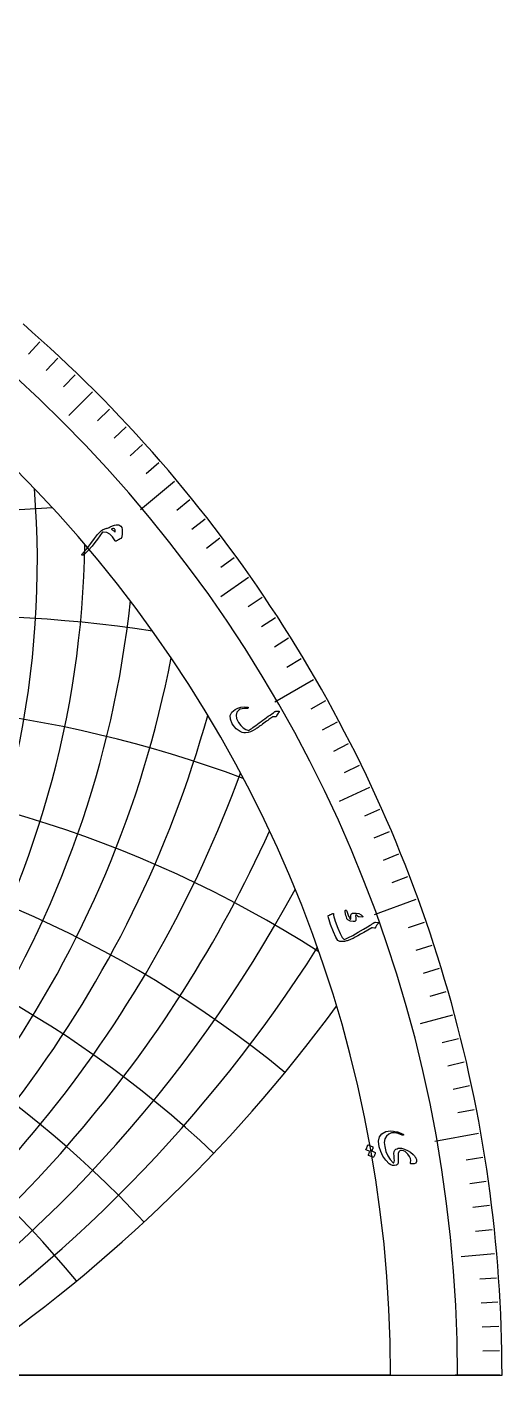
# Model space of a CAD drawing. Header units: millimetres. Extents: x -1 to 150, y -1 to 150.
# Drawn here: x 98.8 to 150, y 0 to 145.2 of the extents above; entities that cross this region are included whole.
import ezdxf

# ---------------------------------------------------------------- set-up
doc = ezdxf.new("R2010")
doc.units = ezdxf.units.MM
for name, color, linetype in [('CUT_OUTER', 1, 'Continuous'), ('ENGRAVE', 7, 'Continuous'), ('ENGRAVE_FINE', 8, 'Continuous'), ('TEXT', 5, 'Continuous')]:
    doc.layers.add(name, color=color, linetype=linetype)

msp = doc.modelspace()

# ---------------------------------------------------------------- linework, layer by layer
at = {"layer": 'CUT_OUTER'}
msp.add_lwpolyline([(0, 0), (150, 0), (150, 0), (149.99, 1.31), (149.98, 2.62), (149.95, 3.93), (149.91, 5.23), (149.86, 6.54), (149.79, 7.85), (149.72, 9.16), (149.63, 10.46), (149.54, 11.77), (149.43, 13.07), (149.31, 14.38), (149.18, 15.68), (149.04, 16.98), (148.88, 18.28), (148.72, 19.58), (148.54, 20.88), (148.35, 22.17), (148.15, 23.47), (147.94, 24.76), (147.72, 26.05), (147.49, 27.34), (147.24, 28.62), (146.99, 29.91), (146.72, 31.19), (146.44, 32.47), (146.16, 33.74), (145.86, 35.02), (145.54, 36.29), (145.22, 37.56), (144.89, 38.82), (144.54, 40.09), (144.19, 41.35), (143.82, 42.6), (143.45, 43.86), (143.06, 45.11), (142.66, 46.35), (142.25, 47.6), (141.83, 48.84), (141.4, 50.07), (140.95, 51.3), (140.5, 52.53), (140.04, 53.76), (139.56, 54.98), (139.08, 56.19), (138.58, 57.4), (138.08, 58.61), (137.56, 59.81), (137.03, 61.01), (136.49, 62.2), (135.95, 63.39), (135.39, 64.58), (134.82, 65.76), (134.24, 66.93), (133.65, 68.1), (133.05, 69.26), (132.44, 70.42), (131.82, 71.57), (131.19, 72.72), (130.55, 73.86), (129.9, 75), (129.24, 76.13), (128.58, 77.26), (127.9, 78.37), (127.21, 79.49), (126.51, 80.59), (125.8, 81.7), (125.08, 82.79), (124.36, 83.88), (123.62, 84.96), (122.87, 86.04), (122.12, 87.11), (121.35, 88.17), (120.58, 89.22), (119.8, 90.27), (119, 91.31), (118.2, 92.35), (117.39, 93.38), (116.57, 94.4), (115.74, 95.41), (114.91, 96.42), (114.06, 97.42), (113.21, 98.41), (112.34, 99.39), (111.47, 100.37), (110.59, 101.34), (109.7, 102.3), (108.81, 103.25), (107.9, 104.2), (106.99, 105.14), (106.07, 106.07), (105.14, 106.99), (104.2, 107.9), (103.25, 108.81), (102.3, 109.7), (101.34, 110.59), (100.37, 111.47), (99.39, 112.34), (98.41, 113.21)], dxfattribs=at)
at = {"layer": 'ENGRAVE'}
for points in [[(105.9, 105.9), (103.35, 103.35)], [(114.72, 96.26), (111.05, 93.18)], [(122.68, 85.9), (119.73, 83.83)], [(129.7, 74.88), (125.54, 72.48)], [(135.73, 63.29), (132.47, 61.77)], [(140.73, 51.22), (136.22, 49.58)], [(144.66, 38.76), (141.18, 37.83)], [(147.48, 26.01), (142.76, 25.17)], [(149.19, 13.05), (145.6, 12.74)], [(0, 0), (150, 0)], [(0, 0), (138, 0)], [(0, 0), (138, 0)], [(138, 0), (0, 0)], [(138, 0), (0, 0)], [(149.76, 0), (144.96, 0)]]:
    msp.add_lwpolyline(points, dxfattribs=at)
for centre, radius, start, end in [((0, 0), 145.2, 0, 90), ((0, 0), 138, 0, 90), ((0, 0), 138, 360, 90), ((0, 0), 138, 360, 90), ((0, 0), 138, 360, 90), ((0, 0), 138, 360, 90), ((0, 103.98), 122.8, 302.1401, 344.4456), ((0, 103.98), 122.8, 302.1401, 344.4456), ((0, 136.7), 163.93, 303.5, 323.7289), ((0, 136.7), 163.93, 303.5, 323.7289)]:
    msp.add_arc(centre, radius, start, end, dxfattribs=at)
at = {"layer": 'ENGRAVE_FINE'}
for points in [[(100.21, 111.29), (99, 109.96)], [(102.14, 109.53), (100.91, 108.21)], [(104.03, 107.73), (102.78, 106.43)], [(107.73, 104.03), (106.43, 102.78)], [(109.53, 102.14), (108.21, 100.91)], [(111.29, 100.21), (109.96, 99)], [(113.03, 98.25), (111.67, 97.07)], [(116.39, 94.25), (114.99, 93.11)], [(118.01, 92.2), (116.59, 91.09)], [(119.6, 90.13), (118.17, 89.04)], [(121.16, 88.03), (119.7, 86.97)], [(124.16, 83.74), (122.66, 82.74)], [(125.6, 81.57), (124.09, 80.58)], [(127, 79.36), (125.48, 78.41)], [(128.37, 77.13), (126.83, 76.2)], [(130.98, 72.61), (129.41, 71.73)], [(132.23, 70.31), (130.64, 69.46)], [(133.44, 67.99), (131.83, 67.17)], [(134.6, 65.65), (132.99, 64.86)], [(136.81, 60.91), (135.17, 60.18)], [(137.85, 58.52), (136.2, 57.81)], [(138.86, 56.1), (137.19, 55.43)], [(139.81, 53.67), (138.13, 53.02)], [(141.6, 48.76), (139.9, 48.17)], [(142.43, 46.28), (140.72, 45.72)], [(143.22, 43.79), (141.49, 43.26)], [(143.96, 41.28), (142.23, 40.78)], [(145.31, 36.23), (143.56, 35.79)], [(145.92, 33.69), (144.17, 33.28)], [(146.49, 31.14), (144.73, 30.76)], [(147.01, 28.58), (145.24, 28.23)], [(147.92, 23.43), (146.14, 23.15)], [(148.3, 20.84), (146.52, 20.59)], [(148.64, 18.25), (146.86, 18.03)], [(148.94, 15.65), (147.15, 15.47)], [(149.4, 10.45), (147.6, 10.32)], [(149.55, 7.84), (147.76, 7.74)], [(149.67, 5.23), (147.87, 5.16)], [(149.74, 2.61), (147.94, 2.58)]]:
    msp.add_lwpolyline(points, dxfattribs=at)
for centre, radius, start, end in [((0, 87.63), 99.95, 298.7413, 4.5037), ((0, 87.63), 99.95, 298.7413, 4.5037), ((108.5, -59.89), 153.44, 92.5818, 135), ((108.5, -59.89), 153.44, 92.5818, 135), ((108.5, -59.89), 153.44, 92.5818, 135), ((108.5, -59.89), 153.44, 92.5818, 135), ((0, 91.17), 105.09, 299.8316, 359.0676), ((0, 91.17), 105.09, 299.8316, 359.0676), ((0, 95.04), 110.59, 300.7491, 353.9443), ((0, 95.04), 110.59, 300.7491, 353.9443), ((91.04, -59.89), 141.64, 81.3496, 130), ((91.04, -59.89), 141.64, 81.3496, 130), ((91.04, -59.89), 141.64, 81.3496, 130), ((91.04, -59.89), 141.64, 81.3496, 130), ((0, 99.29), 116.47, 301.5137, 349.0832), ((0, 99.29), 116.47, 301.5137, 349.0832), ((75.97, -59.89), 132.45, 69.6102, 125), ((75.97, -59.89), 132.45, 69.6102, 125), ((75.97, -59.89), 132.45, 69.6102, 125), ((75.97, -59.89), 132.45, 69.6102, 125), ((62.64, -59.89), 125.29, 57.3411, 120), ((62.64, -59.89), 125.29, 57.3411, 120), ((62.64, -59.89), 125.29, 57.3411, 120), ((62.64, -59.89), 125.29, 57.3411, 120), ((0, 109.17), 129.64, 302.6395, 340.0011), ((0, 109.17), 129.64, 302.6395, 340.0011), ((50.59, -59.89), 119.72, 50.5741, 115), ((50.59, -59.89), 119.72, 50.5741, 115), ((50.59, -59.89), 119.72, 50.5741, 115), ((50.59, -59.89), 119.72, 50.5741, 115), ((0, 114.93), 137.07, 303.0201, 335.7253), ((0, 114.93), 137.07, 303.0201, 335.7253), ((39.49, -59.89), 115.46, 46.5184, 110), ((39.49, -59.89), 115.46, 46.5184, 110), ((39.49, -59.89), 115.46, 46.5184, 110), ((39.49, -59.89), 115.46, 46.5184, 110), ((29.07, -59.89), 112.33, 42.8328, 105), ((29.07, -59.89), 112.33, 42.8328, 105), ((29.07, -59.89), 112.33, 42.8328, 105), ((29.07, -59.89), 112.33, 42.8328, 105), ((0, 121.36), 145.18, 303.288, 331.5984), ((0, 121.36), 145.18, 303.288, 331.5984), ((19.13, -59.89), 110.17, 39.4635, 100), ((19.13, -59.89), 110.17, 39.4635, 100), ((19.13, -59.89), 110.17, 39.4635, 100), ((19.13, -59.89), 110.17, 39.4635, 100), ((0, 128.57), 154.08, 303.4472, 327.6042), ((0, 128.57), 154.08, 303.4472, 327.6042)]:
    msp.add_arc(centre, radius, start, end, dxfattribs=at)
at = {"layer": 'TEXT'}
for points in [[(107.52, 91.2), (107.6, 91.25), (107.69, 91.3), (107.78, 91.35), (107.87, 91.39), (107.96, 91.43), (108.06, 91.47), (108.15, 91.5), (108.25, 91.53), (108.43, 91.56), (108.59, 91.57), (108.72, 91.56), (108.83, 91.52), (108.95, 91.42), (109.04, 91.27), (109.09, 91.07), (109.1, 90.82), (109.1, 90.74), (109.1, 90.67), (109.09, 90.6), (109.09, 90.53), (109.08, 90.46), (109.06, 90.38), (109.05, 90.31), (109.04, 90.24), (109.03, 90.2), (109.01, 90.16), (108.99, 90.14), (108.97, 90.12), (108.86, 90.05), (108.76, 89.99), (108.67, 89.95), (108.59, 89.9), (108.53, 89.87), (108.48, 89.84), (108.44, 89.83), (108.42, 89.82), (108.39, 89.81), (108.36, 89.82), (108.33, 89.84), (108.32, 89.86), (108.06, 90.28), (107.76, 90.57), (107.43, 90.74), (107.05, 90.8), (107.01, 90.8), (106.98, 90.79), (106.95, 90.77), (106.93, 90.74), (106.68, 90.39), (106.42, 90.03), (106.14, 89.67), (105.84, 89.29), (105.42, 88.81), (105.11, 88.48), (104.88, 88.32), (104.75, 88.31), (104.74, 88.34), (104.74, 88.38), (104.77, 88.43), (104.82, 88.49), (104.92, 88.59), (105.03, 88.71), (105.14, 88.84), (105.25, 88.97), (105.36, 89.11), (105.48, 89.26), (105.59, 89.41), (105.71, 89.57), (106.1, 90.11), (106.42, 90.52), (106.68, 90.8), (106.86, 90.96), (106.96, 91.02), (107.05, 91.07), (107.14, 91.11), (107.23, 91.15), (107.31, 91.17), (107.38, 91.19), (107.45, 91.2), (107.52, 91.2)], [(107.9, 91.1), (107.96, 91.08), (108.01, 91.04), (108.07, 91.01), (108.12, 90.97), (108.18, 90.93), (108.24, 90.88), (108.29, 90.83), (108.35, 90.78), (108.34, 90.91), (108.33, 91.02), (108.29, 91.09), (108.25, 91.14), (108.17, 91.17), (108.09, 91.18), (108, 91.16), (107.9, 91.1)], [(125.92, 71.52), (125.95, 71.52), (125.96, 71.51), (125.98, 71.5), (125.99, 71.48), (126, 71.47), (126, 71.44), (125.99, 71.42), (125.98, 71.4), (125.88, 71.28), (125.81, 71.17), (125.75, 71.06), (125.71, 70.95), (125.69, 70.92), (125.67, 70.9), (125.63, 70.89), (125.58, 70.89), (125.55, 70.89), (125.53, 70.89), (125.5, 70.89), (125.48, 70.9), (125.46, 70.9), (125.44, 70.9), (125.42, 70.9), (125.4, 70.9), (125.37, 70.91), (125.34, 70.9), (125.31, 70.89), (125.28, 70.88), (125.19, 70.82), (125.09, 70.75), (124.99, 70.68), (124.88, 70.6), (124.76, 70.51), (124.63, 70.42), (124.5, 70.32), (124.35, 70.22), (124.21, 70.11), (124.08, 70.01), (123.96, 69.92), (123.84, 69.84), (123.73, 69.76), (123.63, 69.69), (123.53, 69.63), (123.45, 69.57), (123.18, 69.41), (122.92, 69.29), (122.65, 69.21), (122.38, 69.16), (122.2, 69.16), (122.01, 69.21), (121.81, 69.31), (121.59, 69.45), (121.38, 69.62), (121.2, 69.8), (121.06, 69.97), (120.94, 70.14), (120.75, 70.63), (120.73, 71.05), (120.89, 71.4), (121.24, 71.7), (121.54, 71.84), (121.87, 71.93), (122.22, 71.97), (122.59, 71.95), (122.62, 71.94), (122.64, 71.93), (122.65, 71.92), (122.65, 71.9), (122.66, 71.88), (122.66, 71.87), (122.65, 71.85), (122.64, 71.84), (122.63, 71.83), (122.61, 71.82), (122.59, 71.81), (122.57, 71.81), (122.26, 71.79), (122, 71.76), (121.81, 71.71), (121.67, 71.64), (121.44, 71.38), (121.35, 71.07), (121.41, 70.71), (121.61, 70.3), (121.86, 69.96), (122.13, 69.7), (122.41, 69.53), (122.72, 69.44), (122.81, 69.5), (122.92, 69.57), (123.04, 69.65), (123.17, 69.75), (123.32, 69.85), (123.48, 69.97), (123.66, 70.1), (123.85, 70.25), (124.05, 70.4), (124.25, 70.54), (124.44, 70.68), (124.63, 70.82), (124.82, 70.96), (125.01, 71.09), (125.19, 71.21), (125.37, 71.34), (125.54, 71.46), (125.56, 71.47), (125.59, 71.48), (125.61, 71.49), (125.63, 71.49)], [(136.66, 48.63), (136.6, 48.58), (136.56, 48.52), (136.52, 48.46), (136.48, 48.41), (136.44, 48.35), (136.41, 48.29), (136.38, 48.23), (136.36, 48.17), (136.34, 48.15), (136.32, 48.13), (136.29, 48.13), (136.25, 48.13), (136.04, 48.18), (136.01, 48.18), (135.99, 48.18), (135.98, 48.18), (135.97, 48.18), (135.53, 47.91), (135.13, 47.68), (134.77, 47.47), (134.46, 47.29), (134.18, 47.15), (133.95, 47.03), (133.76, 46.94), (133.61, 46.88), (133.32, 46.78), (133.23, 46.75), (133.14, 46.73), (133.04, 46.71), (132.94, 46.7), (132.84, 46.69), (132.74, 46.68), (132.64, 46.68), (132.53, 46.69), (132.33, 46.81), (132.1, 47.16), (131.84, 47.74), (131.54, 48.54), (131.45, 48.79), (131.38, 49.03), (131.32, 49.25), (131.28, 49.45), (131.28, 49.47), (131.28, 49.49), (131.3, 49.5), (131.31, 49.51), (131.4, 49.55), (131.48, 49.59), (131.55, 49.62), (131.62, 49.64), (131.67, 49.66), (131.72, 49.68), (131.77, 49.7), (131.81, 49.71), (131.83, 49.72), (131.85, 49.71), (131.85, 49.7), (131.85, 49.68), (131.86, 49.53), (131.9, 49.35), (131.96, 49.13), (132.04, 48.87), (132.32, 48.12), (132.57, 47.54), (132.79, 47.14), (132.99, 46.91), (133.17, 46.97), (133.48, 47.12), (133.93, 47.36), (134.5, 47.69), (135.07, 48.02), (135.51, 48.27), (135.8, 48.45), (135.95, 48.54), (135.99, 48.57), (136.03, 48.6), (136.07, 48.62), (136.1, 48.64), (136.13, 48.66), (136.16, 48.68), (136.18, 48.7), (136.2, 48.71), (136.24, 48.74), (136.29, 48.76), (136.34, 48.77), (136.38, 48.77), (136.65, 48.73), (136.67, 48.73), (136.68, 48.72), (136.69, 48.71), (136.69, 48.7), (136.69, 48.68), (136.68, 48.67), (136.67, 48.65), (136.66, 48.63)], [(135.01, 49.39), (135.01, 49.38), (135.01, 49.37), (135.01, 49.36), (135, 49.35), (134.99, 49.34), (134.98, 49.34), (134.97, 49.33), (134.96, 49.33), (134.61, 49.34), (134.57, 49.35), (134.54, 49.35), (134.52, 49.37), (134.5, 49.38), (134.45, 49.45), (134.4, 49.5), (134.35, 49.54), (134.3, 49.56), (134.27, 49.56), (134.25, 49.54), (134.24, 49.51), (134.23, 49.45), (134.23, 49.41), (134.24, 49.37), (134.24, 49.33), (134.24, 49.29), (134.25, 49.25), (134.26, 49.21), (134.26, 49.17), (134.27, 49.12), (134.27, 48.95), (134.16, 48.86), (133.95, 48.84), (133.64, 48.9), (133.54, 48.94), (133.45, 48.98), (133.39, 49.02), (133.34, 49.07), (133.3, 49.13), (133.27, 49.22), (133.23, 49.34), (133.18, 49.48), (133.16, 49.55), (133.15, 49.62), (133.14, 49.69), (133.13, 49.76), (133.12, 49.82), (133.12, 49.88), (133.11, 49.93), (133.11, 49.98), (133.11, 50.02), (133.12, 50.04), (133.14, 50.06), (133.16, 50.07), (133.18, 50.08), (133.2, 50.08), (133.22, 50.06), (133.23, 50.04), (133.27, 49.96), (133.31, 49.87), (133.35, 49.76), (133.4, 49.65), (133.48, 49.44), (133.56, 49.28), (133.62, 49.17), (133.67, 49.1), (133.68, 49.09), (133.7, 49.09), (133.71, 49.1), (133.72, 49.1), (133.73, 49.11), (133.73, 49.13), (133.73, 49.14), (133.73, 49.16), (133.71, 49.35), (133.7, 49.43), (133.71, 49.5), (133.72, 49.56), (133.74, 49.61), (133.77, 49.66), (133.81, 49.7), (133.86, 49.72), (133.91, 49.73), (134.28, 49.75), (134.58, 49.7), (134.83, 49.58), (135.01, 49.39)], [(140.14, 22.88), (140.17, 23.09), (140.13, 23.32), (140.03, 23.55), (139.86, 23.8), (139.72, 23.95), (139.55, 24.06), (139.37, 24.15), (139.17, 24.2), (139.13, 24.2), (139.09, 24.2), (139.05, 24.18), (139.01, 24.16), (138.9, 24.04), (138.83, 23.86), (138.8, 23.62), (138.81, 23.32), (138.83, 23.03), (138.81, 22.81), (138.75, 22.67), (138.65, 22.6), (138.43, 22.56), (138.22, 22.57), (138.03, 22.63), (137.86, 22.75), (137.48, 23.15), (137.17, 23.58), (136.93, 24.06), (136.77, 24.59), (136.71, 25.18), (136.8, 25.65), (137.06, 25.99), (137.49, 26.22), (137.73, 26.28), (138.01, 26.29), (138.32, 26.27), (138.65, 26.21), (138.75, 26.18), (138.84, 26.15), (138.93, 26.12), (139.01, 26.09), (139.1, 26.05), (139.18, 26.02), (139.26, 25.98), (139.34, 25.94), (139.37, 25.91), (139.39, 25.89), (139.39, 25.87), (139.37, 25.84), (139.34, 25.83), (139.32, 25.82), (139.29, 25.82), (139.26, 25.83), (138.81, 26), (138.42, 26.08), (138.08, 26.07), (137.81, 25.96), (137.54, 25.73), (137.38, 25.43), (137.32, 25.06), (137.36, 24.63), (137.5, 24.09), (137.7, 23.62), (137.96, 23.21), (138.27, 22.87), (138.3, 22.85), (138.32, 22.85), (138.34, 22.86), (138.36, 22.88), (138.39, 22.97), (138.4, 23.12), (138.39, 23.32), (138.37, 23.59), (138.35, 23.86), (138.38, 24.07), (138.45, 24.23), (138.55, 24.32), (138.69, 24.38), (138.83, 24.42), (138.99, 24.43), (139.16, 24.42), (139.5, 24.34), (139.82, 24.2), (140.13, 24), (140.43, 23.75), (140.5, 23.68), (140.56, 23.61), (140.61, 23.54), (140.66, 23.48), (140.7, 23.41), (140.73, 23.35), (140.75, 23.29), (140.77, 23.23), (140.79, 22.99), (140.71, 22.83), (140.53, 22.75), (140.27, 22.74), (140.19, 22.76), (140.14, 22.79), (140.13, 22.83), (140.14, 22.88)], [(136.32, 23.98), (136.33, 23.98), (136.34, 23.97), (136.34, 23.95), (136.35, 23.94), (136.33, 23.87), (136.32, 23.81), (136.3, 23.75), (136.28, 23.69), (136.26, 23.64), (136.23, 23.58), (136.2, 23.52), (136.17, 23.47), (136.16, 23.46), (136.15, 23.45), (136.13, 23.45), (136.11, 23.45), (135.6, 23.66), (135.59, 23.67), (135.59, 23.68), (135.6, 23.69), (135.6, 23.71), (135.61, 23.73), (135.63, 23.75), (135.64, 23.79), (135.66, 23.83), (135.68, 23.88), (135.7, 23.94), (135.73, 24.01), (135.76, 24.09), (135.36, 24.25), (135.35, 24.26), (135.34, 24.27), (135.34, 24.29), (135.35, 24.31), (135.36, 24.33), (135.38, 24.36), (135.39, 24.4), (135.42, 24.45), (135.44, 24.52), (135.47, 24.59), (135.51, 24.68), (135.55, 24.78), (135.55, 24.79), (135.56, 24.79), (135.57, 24.79), (135.58, 24.79), (136.08, 24.58), (136.09, 24.57), (136.1, 24.56), (136.1, 24.55), (136.1, 24.53), (136.09, 24.48), (136.08, 24.43), (136.07, 24.38), (136.05, 24.33), (136.03, 24.28), (136.01, 24.23), (135.99, 24.19), (135.96, 24.14)]]:
    msp.add_lwpolyline(points, close=True, dxfattribs=at)

doc.saveas('drawing.dxf')
